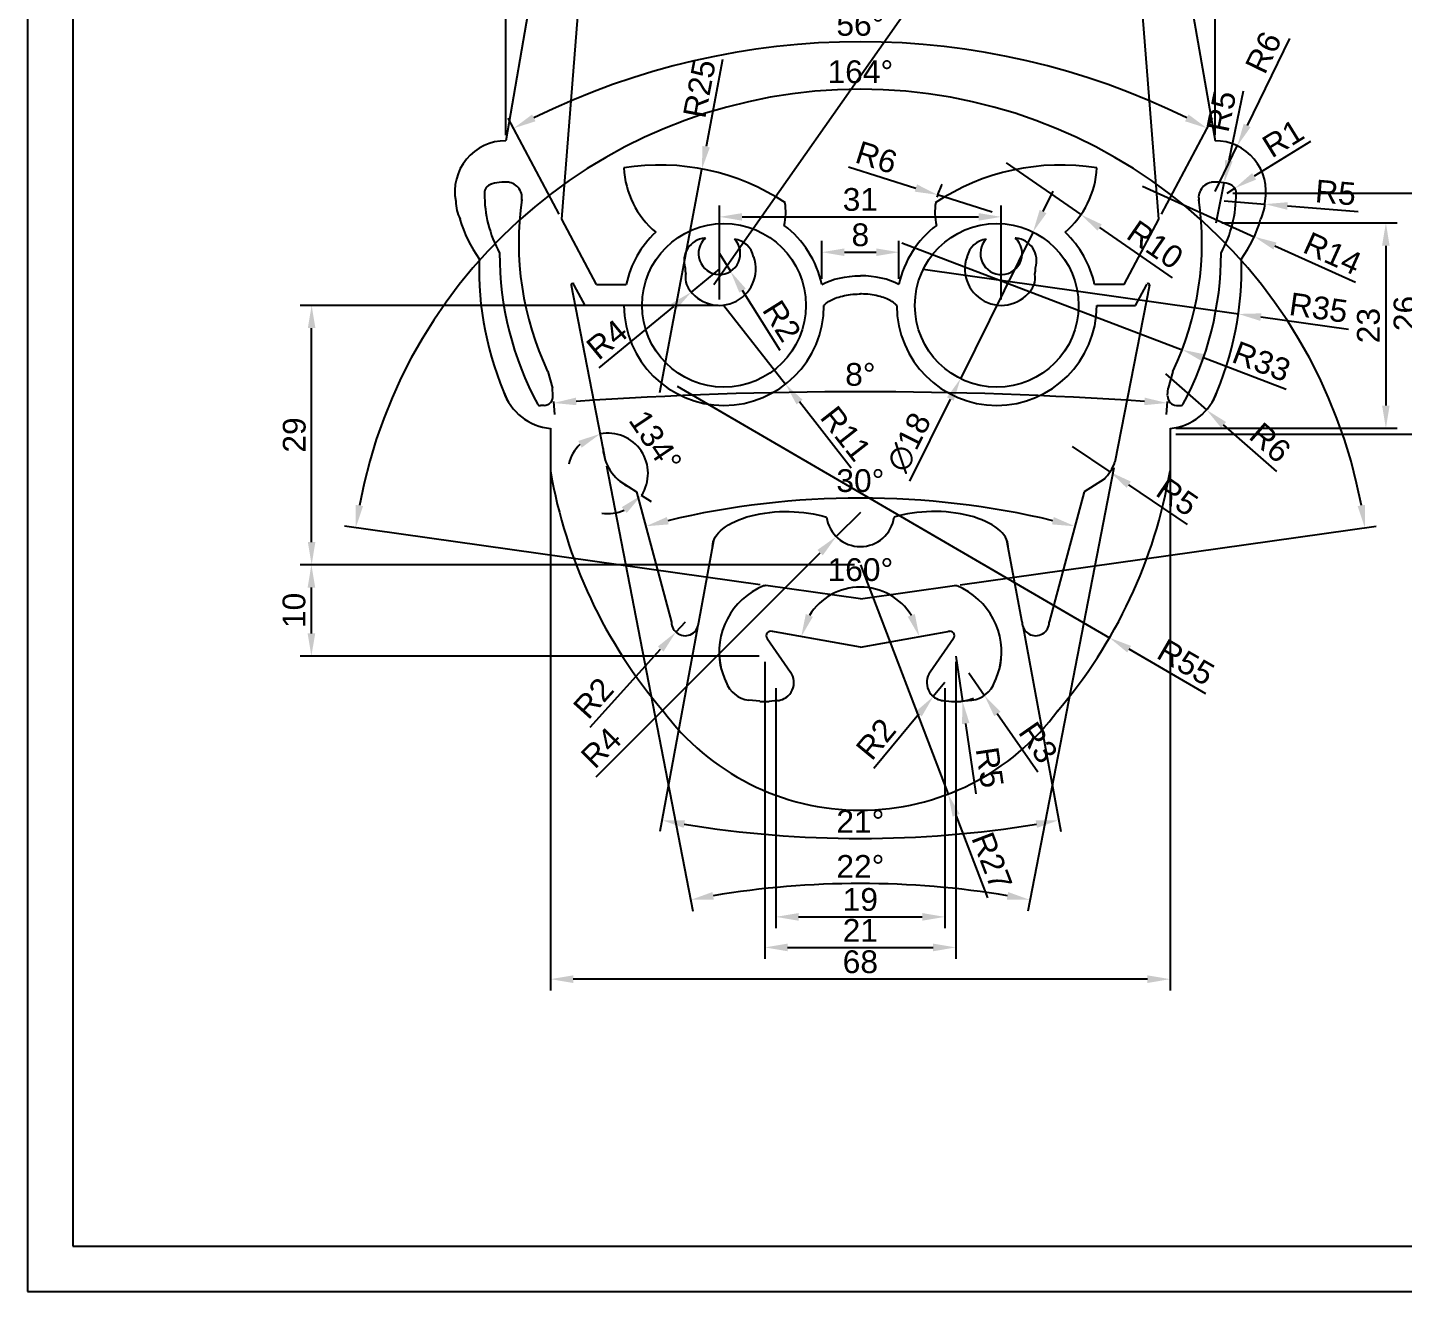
# Model space of a CAD drawing. Header units: millimetres. Extents: x 456 to 753, y 134 to 344.
# Drawn here: x 456 to 607.3, y 133.6 to 272.6 of the extents above; entities that cross this region are included whole.
import ezdxf

# ---------------------------------------------------------------- set-up
doc = ezdxf.new("R2010")
doc.units = ezdxf.units.MM
doc.styles.get("Standard").update_dxf_attribs({"font": 'arial.ttf'})
doc.dimstyles.new('ISO-25', dxfattribs={"dimtxt": 2.5, "dimasz": 2.5, "dimexe": 1.25, "dimexo": 0.625, "dimtad": 1, "dimdec": 0, "dimtxsty": 'Standard', "dimcen": 2.5, "dimclrd": 3, "dimclrt": 2, "dimadec": 0, "dimazin": 0, "dimtfac": 1, "dimtdec": 0, "dimtmove": 0, "dimatfit": 3, "dimfxl": 1, "dimarcsym": 0})

# ---------------------------------------------------------------- blocks, each defined once
blk = doc.blocks.new('*D63')
at = {"color": 3, "lineweight": -2, "transparency": 16777216}
for p, q in [((575.77, 307.62), (570.18, 299.64)), ((531.44, 244.37), (568.75, 297.59))]:
    blk.add_line(p, q, dxfattribs=at)
at = {"color": 3, "transparency": 16777216}
blk.add_solid([(569.84, 299.88), (570.52, 299.4), (568.75, 297.59)], dxfattribs=at)
at = {"layer": 'Defpoints', "color": 0, "transparency": 16777216}
for p in [(568.75, 297.59), (531.44, 244.37)]:
    blk.add_point(p, dxfattribs=at)
at = {"color": 2, "transparency": 16777216, "insert": (572.14, 305.75), "char_height": 2.5, "attachment_point": 5, "rotation": 54.9714}
blk.add_mtext('R65', dxfattribs=at)
blk = doc.blocks.new('*D66')
at = {"color": 3, "lineweight": -2, "transparency": 16777216}
for p, q in [((594.73, 271.44), (590.08, 261.88)), ((586.54, 254.59), (588.99, 259.63))]:
    blk.add_line(p, q, dxfattribs=at)
at = {"color": 3, "transparency": 16777216}
blk.add_solid([(589.7, 262.06), (590.45, 261.69), (588.99, 259.63)], dxfattribs=at)
at = {"layer": 'Defpoints', "color": 0, "transparency": 16777216}
for p in [(588.99, 259.63), (586.54, 254.59)]:
    blk.add_point(p, dxfattribs=at)
at = {"color": 2, "transparency": 16777216, "insert": (591.87, 269.9), "char_height": 2.5, "attachment_point": 5, "rotation": 64.0624}
blk.add_mtext('R6', dxfattribs=at)
blk = doc.blocks.new('*D81')
at = {"color": 3, "lineweight": -2, "transparency": 16777216}
for p, q in [((587.54, 253.59), (592.02, 253.22)), ((602.29, 252.37), (594.51, 253.01))]:
    blk.add_line(p, q, dxfattribs=at)
at = {"color": 3, "transparency": 16777216}
blk.add_solid([(594.55, 253.43), (594.48, 252.6), (592.02, 253.22)], dxfattribs=at)
at = {"layer": 'Defpoints', "color": 0, "transparency": 16777216}
for p in [(587.54, 253.59), (592.02, 253.22)]:
    blk.add_point(p, dxfattribs=at)
at = {"color": 2, "transparency": 16777216, "insert": (599.8, 254.48), "char_height": 2.5, "attachment_point": 5, "rotation": 355.2576}
blk.add_mtext('R5', dxfattribs=at)
blk = doc.blocks.new('*D82')
at = {"color": 3, "lineweight": -2, "transparency": 16777216}
for p, q in [((578.55, 255.19), (590.86, 249.64)), ((601.99, 244.61), (593.13, 248.61))]:
    blk.add_line(p, q, dxfattribs=at)
at = {"color": 3, "transparency": 16777216}
blk.add_solid([(593.31, 248.99), (592.96, 248.23), (590.86, 249.64)], dxfattribs=at)
at = {"layer": 'Defpoints', "color": 0, "transparency": 16777216}
for p in [(578.55, 255.19), (590.86, 249.64)]:
    blk.add_point(p, dxfattribs=at)
at = {"color": 2, "transparency": 16777216, "insert": (599.47, 247.8), "char_height": 2.5, "attachment_point": 5, "rotation": 335.6797}
blk.add_mtext('R14', dxfattribs=at)
blk = doc.blocks.new('*D67')
at = {"color": 3, "lineweight": -2, "transparency": 16777216}
for p, q in [((554.46, 246.07), (589.11, 241.14)), ((601.23, 239.42), (591.59, 240.79))]:
    blk.add_line(p, q, dxfattribs=at)
at = {"color": 3, "transparency": 16777216}
blk.add_solid([(591.65, 241.21), (591.53, 240.38), (589.11, 241.14)], dxfattribs=at)
at = {"layer": 'Defpoints', "color": 0, "transparency": 16777216}
for p in [(554.46, 246.07), (589.11, 241.14)]:
    blk.add_point(p, dxfattribs=at)
at = {"color": 2, "transparency": 16777216, "insert": (597.92, 241.82), "char_height": 2.5, "attachment_point": 5, "rotation": 351.9118}
blk.add_mtext('R35', dxfattribs=at)
blk = doc.blocks.new('*D83')
at = {"color": 3, "lineweight": -2, "transparency": 16777216}
for p, q in [((552.1, 248.97), (582.93, 237.21)), ((594.35, 232.85), (585.27, 236.32))]:
    blk.add_line(p, q, dxfattribs=at)
at = {"color": 3, "transparency": 16777216}
blk.add_solid([(585.42, 236.7), (585.12, 235.93), (582.93, 237.21)], dxfattribs=at)
at = {"layer": 'Defpoints', "color": 0, "transparency": 16777216}
for p in [(552.1, 248.97), (582.93, 237.21)]:
    blk.add_point(p, dxfattribs=at)
at = {"color": 2, "transparency": 16777216, "insert": (591.66, 235.91), "char_height": 2.5, "attachment_point": 5, "rotation": 339.125}
blk.add_mtext('R33', dxfattribs=at)
blk = doc.blocks.new('*D68')
at = {"color": 3, "lineweight": -2, "transparency": 16777216}
for p, q in [((597.05, 260.11), (590.84, 256.28)), ((587.86, 254.44), (588.71, 254.96))]:
    blk.add_line(p, q, dxfattribs=at)
at = {"color": 3, "transparency": 16777216}
blk.add_solid([(590.62, 256.63), (591.06, 255.92), (588.71, 254.96)], dxfattribs=at)
at = {"layer": 'Defpoints', "color": 0, "transparency": 16777216}
for p in [(587.86, 254.44), (588.71, 254.96)]:
    blk.add_point(p, dxfattribs=at)
at = {"color": 2, "transparency": 16777216, "insert": (594.02, 260.45), "char_height": 2.5, "attachment_point": 5, "rotation": 31.7029}
blk.add_mtext('R1', dxfattribs=at)
blk = doc.blocks.new('*D84')
at = {"color": 3, "lineweight": -2, "transparency": 16777216}
for p, q in [((589.63, 265.65), (588.06, 258)), ((586.66, 251.15), (587.56, 255.56))]:
    blk.add_line(p, q, dxfattribs=at)
at = {"color": 3, "transparency": 16777216}
blk.add_solid([(587.66, 258.09), (588.47, 257.92), (587.56, 255.56)], dxfattribs=at)
at = {"layer": 'Defpoints', "color": 0, "transparency": 16777216}
for p in [(587.56, 255.56), (586.66, 251.15)]:
    blk.add_point(p, dxfattribs=at)
at = {"color": 2, "transparency": 16777216, "insert": (587.24, 263.43), "char_height": 2.5, "attachment_point": 5, "rotation": 78.4411}
blk.add_mtext('R5', dxfattribs=at)
blk = doc.blocks.new('*D69')
at = {"color": 3, "lineweight": -2, "transparency": 16777216}
for p, q in [((581.09, 234.54), (585.61, 230.59)), ((593.34, 223.82), (587.49, 228.95))]:
    blk.add_line(p, q, dxfattribs=at)
at = {"color": 3, "transparency": 16777216}
blk.add_solid([(587.76, 229.26), (587.21, 228.63), (585.61, 230.59)], dxfattribs=at)
at = {"layer": 'Defpoints', "color": 0, "transparency": 16777216}
for p in [(581.09, 234.54), (585.61, 230.59)]:
    blk.add_point(p, dxfattribs=at)
at = {"color": 2, "transparency": 16777216, "insert": (592.61, 226.99), "char_height": 2.5, "attachment_point": 5, "rotation": 318.8039}
blk.add_mtext('R6', dxfattribs=at)
blk = doc.blocks.new('*D70')
at = {"color": 3, "lineweight": -2, "transparency": 16777216}
for p, q in [((532.54, 242.09), (539.31, 233.43)), ((546.54, 224.17), (540.85, 231.46))]:
    blk.add_line(p, q, dxfattribs=at)
at = {"color": 3, "transparency": 16777216}
blk.add_solid([(541.18, 231.71), (540.52, 231.2), (539.31, 233.43)], dxfattribs=at)
at = {"layer": 'Defpoints', "color": 0, "transparency": 16777216}
for p in [(532.54, 242.09), (539.31, 233.43)]:
    blk.add_point(p, dxfattribs=at)
at = {"color": 2, "transparency": 16777216, "insert": (545.95, 227.99), "char_height": 2.5, "attachment_point": 5, "rotation": 308.012}
blk.add_mtext('R11', dxfattribs=at)
blk = doc.blocks.new('*D85')
at = {"color": 3, "lineweight": -2, "transparency": 16777216}
for p, q in [((567.63, 252.4), (568.74, 254.64)), ((566.53, 250.16), (558.55, 234.02)), ((552.98, 222.77), (557.44, 231.78))]:
    blk.add_line(p, q, dxfattribs=at)
at = {"color": 3, "transparency": 16777216}
for points in [[(567.26, 252.59), (568.01, 252.22), (566.53, 250.16)], [(557.06, 231.97), (557.81, 231.6), (558.55, 234.02)]]:
    blk.add_solid(points, dxfattribs=at)
at = {"layer": 'Defpoints', "color": 0, "transparency": 16777216}
for p in [(566.53, 250.16), (558.55, 234.02)]:
    blk.add_point(p, dxfattribs=at)
at = {"color": 2, "transparency": 16777216, "insert": (552.89, 227.03), "char_height": 2.5, "attachment_point": 5, "rotation": 63.685}
blk.add_mtext('∅18', dxfattribs=at)
blk = doc.blocks.new('*D86')
at = {"color": 0, "lineweight": -2, "transparency": 16777216}
for p, q in [((513.79, 231.53), (513.89, 230.1)), ((581.29, 231.53), (581.18, 230.1))]:
    blk.add_line(p, q, dxfattribs=at)
at = {"color": 3, "lineweight": -2, "transparency": 16777216}
blk.add_arc((547.54, -228.06), 460.64, 86.111, 93.889, dxfattribs=at)
at = {"color": 3, "transparency": 16777216}
for points in [[(516.32, 231.11), (516.26, 231.94), (513.8, 231.35)], [(578.81, 231.94), (578.75, 231.11), (581.27, 231.35)]]:
    blk.add_solid(points, dxfattribs=at)
at = {"layer": 'Defpoints', "color": 0, "transparency": 16777216}
for p in [(513.68, 232.97), (513.74, 232.16), (558.79, 232.45), (581.33, 232.16), (581.39, 232.97)]:
    blk.add_point(p, dxfattribs=at)
at = {"color": 2, "transparency": 16777216, "insert": (547.54, 234.48), "char_height": 2.5, "attachment_point": 5}
blk.add_mtext('8°', dxfattribs=at)
blk = doc.blocks.new('*D87')
at = {"color": 3, "lineweight": -2, "transparency": 16777216}
blk.add_arc((547.54, 129.72), 91.18, 76.571, 103.429, dxfattribs=at)
at = {"color": 3, "transparency": 16777216}
for points in [[(526.46, 218), (526.26, 218.81), (523.94, 217.79)], [(568.81, 218.81), (568.61, 218), (571.14, 217.79)]]:
    blk.add_solid(points, dxfattribs=at)
at = {"layer": 'Defpoints', "color": 0, "transparency": 16777216}
for p in [(522.93, 221.57), (572.15, 221.57), (555.48, 220.55), (526.76, 207.26), (568.31, 207.26)]:
    blk.add_point(p, dxfattribs=at)
at = {"color": 2, "transparency": 16777216, "insert": (547.54, 222.8), "char_height": 2.5, "attachment_point": 5}
blk.add_mtext('30°', dxfattribs=at)
blk = doc.blocks.new('*D88')
at = {"color": 0, "lineweight": -2, "transparency": 16777216}
for p, q in [((514.43, 252.12), (508.82, 262.67)), ((580.64, 252.12), (586.25, 262.67))]:
    blk.add_line(p, q, dxfattribs=at)
at = {"color": 3, "lineweight": -2, "transparency": 16777216}
blk.add_arc((547.54, 189.85), 81.22, 63.7637, 116.2363, dxfattribs=at)
at = {"color": 3, "transparency": 16777216}
for points in [[(511.82, 262.33), (511.44, 263.07), (509.41, 261.56)], [(583.63, 263.07), (583.25, 262.33), (585.67, 261.56)]]:
    blk.add_solid(points, dxfattribs=at)
at = {"layer": 'Defpoints', "color": 0, "transparency": 16777216}
for p in [(560.71, 269.99), (514.72, 251.57), (580.35, 251.57), (518.54, 244.39), (576.54, 244.39)]:
    blk.add_point(p, dxfattribs=at)
at = {"color": 2, "transparency": 16777216, "insert": (547.54, 272.97), "char_height": 2.5, "attachment_point": 5}
blk.add_mtext('56°', dxfattribs=at)
blk = doc.blocks.new('*D89')
at = {"color": 0, "lineweight": -2, "transparency": 16777216}
for p, q in [((536.54, 211.36), (490.8, 217.79)), ((558.53, 211.36), (604.27, 217.79))]:
    blk.add_line(p, q, dxfattribs=at)
at = {"color": 3, "lineweight": -2, "transparency": 16777216}
blk.add_arc((547.54, 209.81), 56.04, 10.5561, 169.4439, dxfattribs=at)
at = {"color": 3, "transparency": 16777216}
for points in [[(492.85, 220.01), (492.03, 220.15), (492.04, 217.61)], [(603.04, 220.15), (602.22, 220.01), (603.03, 217.61)]]:
    blk.add_solid(points, dxfattribs=at)
at = {"layer": 'Defpoints', "color": 0, "transparency": 16777216}
for p in [(573.27, 259.6), (537.16, 211.27), (557.91, 211.27), (547.54, 209.81), (547.54, 209.81)]:
    blk.add_point(p, dxfattribs=at)
at = {"color": 2, "transparency": 16777216, "insert": (547.54, 267.76), "char_height": 2.5, "attachment_point": 5}
blk.add_mtext('164°', dxfattribs=at)
blk = doc.blocks.new('*D90')
at = {"color": 0, "lineweight": -2, "transparency": 16777216}
blk.add_line((523.45, 221.23), (524.53, 220.52), dxfattribs=at)
at = {"color": 3, "lineweight": -2, "transparency": 16777216}
for start, end in [(327, 101), (133.8286, 166.6571), (261.3429, 294.1714)]:
    blk.add_arc((519.77, 223.61), 4.42, start, end, dxfattribs=at)
at = {"color": 3, "transparency": 16777216}
for points in [[(516.52, 227.18), (516.9, 226.44), (518.93, 227.96)], [(521.31, 219.9), (521.85, 219.26), (523.48, 221.21)]]:
    blk.add_solid(points, dxfattribs=at)
at = {"layer": 'Defpoints', "color": 0, "transparency": 16777216}
for p in [(515.75, 244.31), (519.49, 225.06), (524.1, 224.51), (521.1, 222.75), (522.93, 221.57)]:
    blk.add_point(p, dxfattribs=at)
at = {"color": 2, "transparency": 16777216, "insert": (525.01, 227.15), "char_height": 2.5, "attachment_point": 5, "rotation": 304}
blk.add_mtext('134°', dxfattribs=at)
blk = doc.blocks.new('*D91')
at = {"color": 3, "lineweight": -2, "transparency": 16777216}
for p, q in [((547.54, 213.56), (557.18, 188.35)), ((561.55, 176.93), (558.08, 186.01))]:
    blk.add_line(p, q, dxfattribs=at)
at = {"color": 3, "transparency": 16777216}
blk.add_solid([(558.47, 186.16), (557.69, 185.86), (557.18, 188.35)], dxfattribs=at)
at = {"layer": 'Defpoints', "color": 0, "transparency": 16777216}
for p in [(547.54, 213.56), (557.18, 188.35)]:
    blk.add_point(p, dxfattribs=at)
at = {"color": 2, "transparency": 16777216, "insert": (562.02, 180.98), "char_height": 2.5, "attachment_point": 5, "rotation": 290.9389}
blk.add_mtext('R27', dxfattribs=at)
blk = doc.blocks.new('*D71')
at = {"color": 3, "lineweight": -2, "transparency": 16777216}
for p, q in [((527.4, 233.19), (574.94, 205.53)), ((585.52, 199.38), (577.1, 204.28))]:
    blk.add_line(p, q, dxfattribs=at)
at = {"color": 3, "transparency": 16777216}
blk.add_solid([(577.31, 204.64), (576.89, 203.92), (574.94, 205.53)], dxfattribs=at)
at = {"layer": 'Defpoints', "color": 0, "transparency": 16777216}
for p in [(527.4, 233.19), (574.94, 205.53)]:
    blk.add_point(p, dxfattribs=at)
at = {"color": 2, "transparency": 16777216, "insert": (583.34, 202.84), "char_height": 2.5, "attachment_point": 5, "rotation": 329.8114}
blk.add_mtext('R55', dxfattribs=at)
blk = doc.blocks.new('*D92')
at = {"color": 3, "lineweight": -2, "transparency": 16777216}
for p, q in [((559.47, 201.66), (561.18, 199.2)), ((567.04, 190.76), (562.6, 197.15))]:
    blk.add_line(p, q, dxfattribs=at)
at = {"color": 3, "transparency": 16777216}
blk.add_solid([(562.95, 197.39), (562.26, 196.91), (561.18, 199.2)], dxfattribs=at)
at = {"layer": 'Defpoints', "color": 0, "transparency": 16777216}
for p in [(559.47, 201.66), (561.18, 199.2)]:
    blk.add_point(p, dxfattribs=at)
at = {"color": 2, "transparency": 16777216, "insert": (567.1, 194.01), "char_height": 2.5, "attachment_point": 5, "rotation": 304.7842}
blk.add_mtext('R3', dxfattribs=at)
blk = doc.blocks.new('*D72')
at = {"color": 3, "lineweight": -2, "transparency": 16777216}
for p, q in [((558.04, 203.51), (558.77, 198.57)), ((560.27, 188.38), (559.13, 196.1))]:
    blk.add_line(p, q, dxfattribs=at)
at = {"color": 0, "lineweight": -2, "transparency": 16777216}
blk.add_arc((558.04, 203.51), 5, 276.5108, 292.7255, dxfattribs=at)
at = {"color": 3, "transparency": 16777216}
blk.add_solid([(559.54, 196.16), (558.72, 196.03), (558.77, 198.57)], dxfattribs=at)
at = {"layer": 'Defpoints', "color": 0, "transparency": 16777216}
for p in [(558.04, 203.51), (558.77, 198.57)]:
    blk.add_point(p, dxfattribs=at)
at = {"color": 2, "transparency": 16777216, "insert": (561.76, 191.28), "char_height": 2.5, "attachment_point": 5, "rotation": 278.4015}
blk.add_mtext('R5', dxfattribs=at)
blk = doc.blocks.new('*D73')
at = {"color": 3, "lineweight": -2, "transparency": 16777216}
for p, q in [((556.84, 200.61), (555.56, 199.07)), ((549.02, 191.18), (553.96, 197.15))]:
    blk.add_line(p, q, dxfattribs=at)
at = {"color": 3, "transparency": 16777216}
blk.add_solid([(553.64, 197.42), (554.29, 196.88), (555.56, 199.07)], dxfattribs=at)
at = {"layer": 'Defpoints', "color": 0, "transparency": 16777216}
for p in [(556.84, 200.61), (555.56, 199.07)]:
    blk.add_point(p, dxfattribs=at)
at = {"color": 2, "transparency": 16777216, "insert": (549.25, 194.4), "char_height": 2.5, "attachment_point": 5, "rotation": 50.3584}
blk.add_mtext('R2', dxfattribs=at)
blk = doc.blocks.new('*D93')
at = {"color": 3, "lineweight": -2, "transparency": 16777216}
blk.add_arc((547.54, 204.51), 6.6, 31.844, 148.156, dxfattribs=at)
at = {"color": 3, "transparency": 16777216}
for points in [[(542.32, 207.85), (541.54, 208.14), (541.04, 205.66)], [(553.53, 208.14), (552.75, 207.85), (554.03, 205.66)]]:
    blk.add_solid(points, dxfattribs=at)
at = {"layer": 'Defpoints', "color": 0, "transparency": 16777216}
for p in [(550.5, 210.41), (537.69, 206.25), (557.38, 206.25), (547.54, 204.51), (547.54, 204.51)]:
    blk.add_point(p, dxfattribs=at)
at = {"color": 2, "transparency": 16777216, "insert": (547.54, 213.01), "char_height": 2.5, "attachment_point": 5}
blk.add_mtext('160°', dxfattribs=at)
blk = doc.blocks.new('*D74')
at = {"color": 3, "lineweight": -2, "transparency": 16777216}
for p, q in [((528.26, 207.26), (527.25, 206.15)), ((517.82, 195.69), (525.58, 204.29))]:
    blk.add_line(p, q, dxfattribs=at)
at = {"color": 3, "transparency": 16777216}
blk.add_solid([(525.27, 204.57), (525.89, 204.01), (527.25, 206.15)], dxfattribs=at)
at = {"layer": 'Defpoints', "color": 0, "transparency": 16777216}
for p in [(527.25, 206.15), (528.26, 207.26)]:
    blk.add_point(p, dxfattribs=at)
at = {"color": 2, "transparency": 16777216, "insert": (518.18, 198.9), "char_height": 2.5, "attachment_point": 5, "rotation": 47.962}
blk.add_mtext('R2', dxfattribs=at)
blk = doc.blocks.new('*D94')
at = {"color": 3, "lineweight": -2, "transparency": 16777216}
for p, q in [((547.54, 219.31), (544.89, 216.66)), ((518.49, 190.25), (543.12, 214.89))]:
    blk.add_line(p, q, dxfattribs=at)
at = {"color": 3, "transparency": 16777216}
blk.add_solid([(542.82, 215.19), (543.41, 214.6), (544.89, 216.66)], dxfattribs=at)
at = {"layer": 'Defpoints', "color": 0, "transparency": 16777216}
for p in [(547.54, 219.31), (544.89, 216.66)]:
    blk.add_point(p, dxfattribs=at)
at = {"color": 2, "transparency": 16777216, "insert": (519.03, 193.44), "char_height": 2.5, "attachment_point": 5, "rotation": 45.0216}
blk.add_mtext('R4', dxfattribs=at)
blk = doc.blocks.new('*D95')
at = {"color": 3, "lineweight": -2, "transparency": 16777216}
for p, q in [((570.85, 226.57), (574.99, 223.77)), ((583.52, 217.99), (577.06, 222.36))]:
    blk.add_line(p, q, dxfattribs=at)
at = {"color": 3, "transparency": 16777216}
blk.add_solid([(577.29, 222.71), (576.82, 222.02), (574.99, 223.77)], dxfattribs=at)
at = {"layer": 'Defpoints', "color": 0, "transparency": 16777216}
for p in [(570.85, 226.57), (574.99, 223.77)]:
    blk.add_point(p, dxfattribs=at)
at = {"color": 2, "transparency": 16777216, "insert": (582.39, 221.04), "char_height": 2.5, "attachment_point": 5, "rotation": 325.8689}
blk.add_mtext('R5', dxfattribs=at)
blk = doc.blocks.new('*D96')
at = {"color": 0, "lineweight": -2, "transparency": 16777216}
for p, q in [((529.64, 206.65), (525.49, 184.24)), ((565.43, 206.65), (569.58, 184.24))]:
    blk.add_line(p, q, dxfattribs=at)
at = {"color": 3, "lineweight": -2, "transparency": 16777216}
blk.add_arc((547.54, 303.2), 119.74, 260.6963, 279.3037, dxfattribs=at)
at = {"color": 3, "transparency": 16777216}
for points in [[(528.11, 184.63), (528.25, 185.45), (525.72, 185.47)], [(566.82, 185.45), (566.97, 184.63), (569.36, 185.47)]]:
    blk.add_solid(points, dxfattribs=at)
at = {"layer": 'Defpoints', "color": 0, "transparency": 16777216}
for p in [(531.42, 216.24), (563.65, 216.24), (529.76, 207.26), (565.32, 207.26), (540.23, 183.68)]:
    blk.add_point(p, dxfattribs=at)
at = {"color": 2, "transparency": 16777216, "insert": (547.54, 185.34), "char_height": 2.5, "attachment_point": 5}
blk.add_mtext('21°', dxfattribs=at)
blk = doc.blocks.new('*D97')
at = {"color": 0, "lineweight": -2, "transparency": 16777216}
for p, q in [((519.61, 224.44), (529.13, 175.48)), ((575.42, 224.22), (565.94, 175.48))]:
    blk.add_line(p, q, dxfattribs=at)
at = {"color": 3, "lineweight": -2, "transparency": 16777216}
blk.add_arc((547.54, 80.78), 97.73, 80.4657, 99.5343, dxfattribs=at)
at = {"color": 3, "transparency": 16777216}
for points in [[(531.42, 176.75), (531.27, 177.57), (528.89, 176.71)], [(563.8, 177.57), (563.65, 176.75), (566.18, 176.71)]]:
    blk.add_solid(points, dxfattribs=at)
at = {"layer": 'Defpoints', "color": 0, "transparency": 16777216}
for p in [(515.75, 244.31), (579.32, 244.31), (519.49, 225.06), (575.54, 224.83), (553.79, 178.31)]:
    blk.add_point(p, dxfattribs=at)
at = {"color": 2, "transparency": 16777216, "insert": (547.54, 180.39), "char_height": 2.5, "attachment_point": 5}
blk.add_mtext('22°', dxfattribs=at)
blk = doc.blocks.new('*D75')
at = {"color": 3, "lineweight": -2, "transparency": 16777216}
for p, q in [((532.04, 246.09), (528.95, 243.55)), ((518.83, 235.21), (527.02, 241.96))]:
    blk.add_line(p, q, dxfattribs=at)
at = {"color": 3, "transparency": 16777216}
blk.add_solid([(526.75, 242.28), (527.28, 241.64), (528.95, 243.55)], dxfattribs=at)
at = {"layer": 'Defpoints', "color": 0, "transparency": 16777216}
for p in [(532.04, 246.09), (528.95, 243.55)]:
    blk.add_point(p, dxfattribs=at)
at = {"color": 2, "transparency": 16777216, "insert": (519.67, 238.34), "char_height": 2.5, "attachment_point": 5, "rotation": 39.48}
blk.add_mtext('R4', dxfattribs=at)
blk = doc.blocks.new('*D98')
at = {"color": 3, "lineweight": -2, "transparency": 16777216}
for p, q in [((532.04, 247.78), (533.26, 245.83)), ((538.71, 237.14), (534.59, 243.71))]:
    blk.add_line(p, q, dxfattribs=at)
at = {"color": 3, "transparency": 16777216}
blk.add_solid([(534.94, 243.93), (534.23, 243.49), (533.26, 245.83)], dxfattribs=at)
at = {"layer": 'Defpoints', "color": 0, "transparency": 16777216}
for p in [(532.04, 247.78), (533.26, 245.83)]:
    blk.add_point(p, dxfattribs=at)
at = {"color": 2, "transparency": 16777216, "insert": (538.91, 240.37), "char_height": 2.5, "attachment_point": 5, "rotation": 302.1172}
blk.add_mtext('R2', dxfattribs=at)
blk = doc.blocks.new('*D76')
at = {"color": 3, "lineweight": -2, "transparency": 16777216}
for p, q in [((532.39, 269.11), (530.58, 259.54)), ((525.49, 232.52), (530.12, 257.08))]:
    blk.add_line(p, q, dxfattribs=at)
at = {"color": 3, "transparency": 16777216}
blk.add_solid([(530.17, 259.62), (530.99, 259.46), (530.12, 257.08)], dxfattribs=at)
at = {"layer": 'Defpoints', "color": 0, "transparency": 16777216}
for p in [(530.12, 257.08), (525.49, 232.52)]:
    blk.add_point(p, dxfattribs=at)
at = {"color": 2, "transparency": 16777216, "insert": (529.85, 265.91), "char_height": 2.5, "attachment_point": 5, "rotation": 79.3369}
blk.add_mtext('R25', dxfattribs=at)
blk = doc.blocks.new('*D77')
at = {"color": 3, "lineweight": -2, "transparency": 16777216}
for p, q in [((563.57, 257.75), (571.8, 252.07)), ((581.85, 245.13), (573.86, 250.65))]:
    blk.add_line(p, q, dxfattribs=at)
at = {"color": 3, "transparency": 16777216}
blk.add_solid([(574.09, 250.99), (573.62, 250.31), (571.8, 252.07)], dxfattribs=at)
at = {"layer": 'Defpoints', "color": 0, "transparency": 16777216}
for p in [(563.57, 257.75), (571.8, 252.07)]:
    blk.add_point(p, dxfattribs=at)
at = {"color": 2, "transparency": 16777216, "insert": (579.96, 248.75), "char_height": 2.5, "attachment_point": 5, "rotation": 325.398}
blk.add_mtext('R10', dxfattribs=at)
blk = doc.blocks.new('*D99')
at = {"color": 3, "lineweight": -2, "transparency": 16777216}
for p, q in [((546.22, 257.33), (553.64, 254.99)), ((562.04, 252.34), (556.03, 254.24))]:
    blk.add_line(p, q, dxfattribs=at)
at = {"color": 0, "lineweight": -2, "transparency": 16777216}
blk.add_arc((562.04, 252.34), 6.3, 151.1256, 164.7256, dxfattribs=at)
at = {"color": 3, "transparency": 16777216}
blk.add_solid([(553.77, 255.39), (553.52, 254.59), (556.03, 254.24)], dxfattribs=at)
at = {"layer": 'Defpoints', "color": 0, "transparency": 16777216}
for p in [(556.03, 254.24), (562.04, 252.34)]:
    blk.add_point(p, dxfattribs=at)
at = {"color": 2, "transparency": 16777216, "insert": (549.31, 258.35), "char_height": 2.5, "attachment_point": 5, "rotation": 342.4938}
blk.add_mtext('R6', dxfattribs=at)
blk = doc.blocks.new('*D100')
at = {"color": 0, "lineweight": -2, "transparency": 16777216}
for p, q in [((543.29, 245.02), (543.29, 249.18)), ((551.78, 245.02), (551.78, 249.18))]:
    blk.add_line(p, q, dxfattribs=at)
at = {"color": 3, "lineweight": -2, "transparency": 16777216}
blk.add_line((545.79, 247.93), (549.28, 247.93), dxfattribs=at)
at = {"color": 3, "transparency": 16777216}
for points in [[(545.79, 248.35), (545.79, 247.51), (543.29, 247.93)], [(549.28, 248.35), (549.28, 247.51), (551.78, 247.93)]]:
    blk.add_solid(points, dxfattribs=at)
at = {"layer": 'Defpoints', "color": 0, "transparency": 16777216}
for p in [(551.78, 247.93), (543.29, 244.39), (551.78, 244.39)]:
    blk.add_point(p, dxfattribs=at)
at = {"color": 2, "transparency": 16777216, "insert": (547.54, 249.83), "char_height": 2.5, "attachment_point": 5}
blk.add_mtext('8', dxfattribs=at)
blk = doc.blocks.new('*D78')
at = {"color": 0, "lineweight": -2, "transparency": 16777216}
for p, q in [((532.04, 242.72), (532.04, 253.07)), ((563.04, 242.72), (563.04, 253.07))]:
    blk.add_line(p, q, dxfattribs=at)
at = {"color": 3, "lineweight": -2, "transparency": 16777216}
blk.add_line((534.54, 251.82), (560.54, 251.82), dxfattribs=at)
at = {"color": 3, "transparency": 16777216}
for points in [[(534.54, 252.23), (534.54, 251.4), (532.04, 251.82)], [(560.54, 252.23), (560.54, 251.4), (563.04, 251.82)]]:
    blk.add_solid(points, dxfattribs=at)
at = {"layer": 'Defpoints', "color": 0, "transparency": 16777216}
for p in [(563.04, 251.82), (532.04, 242.09), (563.04, 242.09)]:
    blk.add_point(p, dxfattribs=at)
at = {"color": 2, "transparency": 16777216, "insert": (547.54, 253.72), "char_height": 2.5, "attachment_point": 5}
blk.add_mtext('31', dxfattribs=at)
blk = doc.blocks.new('*D101')
at = {"color": 0, "lineweight": -2, "transparency": 16777216}
for p, q in [((516.53, 274.51), (517.89, 291.8)), ((578.55, 274.51), (577.18, 291.8))]:
    blk.add_line(p, q, dxfattribs=at)
at = {"color": 3, "lineweight": -2, "transparency": 16777216}
blk.add_arc((547.54, 668.53), 379.14, 265.8778, 274.1222, dxfattribs=at)
at = {"color": 3, "transparency": 16777216}
for points in [[(520.25, 289.95), (520.31, 290.78), (517.79, 290.55)], [(574.76, 290.78), (574.82, 289.95), (577.28, 290.55)]]:
    blk.add_solid(points, dxfattribs=at)
at = {"layer": 'Defpoints', "color": 0, "transparency": 16777216}
for p in [(537.61, 289.51), (516.48, 273.89), (578.59, 273.89), (514.72, 251.57), (580.35, 251.57)]:
    blk.add_point(p, dxfattribs=at)
at = {"color": 2, "transparency": 16777216, "insert": (547.54, 291.29), "char_height": 2.5, "attachment_point": 5}
blk.add_mtext('9°', dxfattribs=at)
blk = doc.blocks.new('*D102')
at = {"color": 0, "lineweight": -2, "transparency": 16777216}
for p, q in [((538.24, 199.99), (538.24, 173.59)), ((556.84, 199.99), (556.84, 173.59))]:
    blk.add_line(p, q, dxfattribs=at)
at = {"color": 3, "lineweight": -2, "transparency": 16777216}
blk.add_line((540.74, 174.84), (554.34, 174.84), dxfattribs=at)
at = {"color": 3, "transparency": 16777216}
for points in [[(540.74, 175.26), (540.74, 174.42), (538.24, 174.84)], [(554.34, 175.26), (554.34, 174.42), (556.84, 174.84)]]:
    blk.add_solid(points, dxfattribs=at)
at = {"layer": 'Defpoints', "color": 0, "transparency": 16777216}
for p in [(538.24, 200.61), (556.84, 200.61), (556.84, 174.84)]:
    blk.add_point(p, dxfattribs=at)
at = {"color": 2, "transparency": 16777216, "insert": (547.54, 176.74), "char_height": 2.5, "attachment_point": 5}
blk.add_mtext('19', dxfattribs=at)
blk = doc.blocks.new('*D103')
at = {"color": 0, "lineweight": -2, "transparency": 16777216}
for p, q in [((537.04, 202.89), (537.04, 170.23)), ((558.04, 202.89), (558.04, 170.23))]:
    blk.add_line(p, q, dxfattribs=at)
at = {"color": 3, "lineweight": -2, "transparency": 16777216}
blk.add_line((539.54, 171.48), (555.54, 171.48), dxfattribs=at)
at = {"color": 3, "transparency": 16777216}
for points in [[(539.54, 171.9), (539.54, 171.06), (537.04, 171.48)], [(555.54, 171.9), (555.54, 171.06), (558.04, 171.48)]]:
    blk.add_solid(points, dxfattribs=at)
at = {"layer": 'Defpoints', "color": 0, "transparency": 16777216}
for p in [(537.04, 203.51), (558.04, 203.51), (558.04, 171.48)]:
    blk.add_point(p, dxfattribs=at)
at = {"color": 2, "transparency": 16777216, "insert": (547.54, 173.36), "char_height": 2.5, "attachment_point": 5}
blk.add_mtext('21', dxfattribs=at)
blk = doc.blocks.new('*D104')
at = {"color": 0, "lineweight": -2, "transparency": 16777216}
for p, q in [((513.47, 227.94), (513.47, 166.74)), ((581.6, 227.94), (581.6, 166.74))]:
    blk.add_line(p, q, dxfattribs=at)
at = {"color": 3, "lineweight": -2, "transparency": 16777216}
blk.add_line((579.1, 167.99), (515.97, 167.99), dxfattribs=at)
at = {"color": 3, "transparency": 16777216}
for points in [[(515.97, 168.41), (515.97, 167.57), (513.47, 167.99)], [(579.1, 168.41), (579.1, 167.57), (581.6, 167.99)]]:
    blk.add_solid(points, dxfattribs=at)
at = {"layer": 'Defpoints', "color": 0, "transparency": 16777216}
for p in [(513.47, 228.57), (581.6, 228.57), (513.47, 167.99)]:
    blk.add_point(p, dxfattribs=at)
at = {"color": 2, "transparency": 16777216, "insert": (547.54, 169.89), "char_height": 2.5, "attachment_point": 5}
blk.add_mtext('68', dxfattribs=at)
blk = doc.blocks.new('*D106')
at = {"color": 0, "lineweight": -2, "transparency": 16777216}
for p, q in [((508.54, 260.82), (508.54, 312.95)), ((586.54, 260.82), (586.54, 312.95))]:
    blk.add_line(p, q, dxfattribs=at)
at = {"color": 3, "lineweight": -2, "transparency": 16777216}
blk.add_line((584.04, 311.7), (511.04, 311.7), dxfattribs=at)
at = {"color": 3, "transparency": 16777216}
for points in [[(511.04, 312.12), (511.04, 311.28), (508.54, 311.7)], [(584.04, 312.12), (584.04, 311.28), (586.54, 311.7)]]:
    blk.add_solid(points, dxfattribs=at)
at = {"layer": 'Defpoints', "color": 0, "transparency": 16777216}
for p in [(508.54, 311.7), (508.54, 260.19), (586.54, 260.19)]:
    blk.add_point(p, dxfattribs=at)
at = {"color": 2, "transparency": 16777216, "insert": (547.54, 313.6), "char_height": 2.5, "attachment_point": 5}
blk.add_mtext('78', dxfattribs=at)
blk = doc.blocks.new('*D107')
at = {"color": 0, "lineweight": -2, "transparency": 16777216}
for p, q in [((546.91, 213.56), (485.92, 213.56)), ((536.41, 203.51), (485.92, 203.51))]:
    blk.add_line(p, q, dxfattribs=at)
at = {"color": 3, "lineweight": -2, "transparency": 16777216}
blk.add_line((487.17, 206.01), (487.17, 211.06), dxfattribs=at)
at = {"color": 3, "transparency": 16777216}
for points in [[(486.76, 211.06), (487.59, 211.06), (487.17, 213.56)], [(486.76, 206.01), (487.59, 206.01), (487.17, 203.51)]]:
    blk.add_solid(points, dxfattribs=at)
at = {"layer": 'Defpoints', "color": 0, "transparency": 16777216}
for p in [(487.17, 213.56), (547.54, 213.56), (537.04, 203.51)]:
    blk.add_point(p, dxfattribs=at)
at = {"color": 2, "transparency": 16777216, "insert": (485.27, 208.54), "char_height": 2.5, "attachment_point": 5, "rotation": 90}
blk.add_mtext('10', dxfattribs=at)
blk = doc.blocks.new('*D108')
at = {"color": 0, "lineweight": -2, "transparency": 16777216}
for p, q in [((531.91, 242.09), (485.95, 242.09)), ((546.91, 213.56), (485.95, 213.56))]:
    blk.add_line(p, q, dxfattribs=at)
at = {"color": 3, "lineweight": -2, "transparency": 16777216}
blk.add_line((487.2, 216.06), (487.2, 239.59), dxfattribs=at)
at = {"color": 3, "transparency": 16777216}
for points in [[(486.78, 239.59), (487.61, 239.59), (487.2, 242.09)], [(486.78, 216.06), (487.61, 216.06), (487.2, 213.56)]]:
    blk.add_solid(points, dxfattribs=at)
at = {"layer": 'Defpoints', "color": 0, "transparency": 16777216}
for p in [(487.2, 242.09), (532.54, 242.09), (547.54, 213.56)]:
    blk.add_point(p, dxfattribs=at)
at = {"color": 2, "transparency": 16777216, "insert": (485.3, 227.83), "char_height": 2.5, "attachment_point": 5, "rotation": 90}
blk.add_mtext('29', dxfattribs=at)
blk = doc.blocks.new('*D79')
at = {"color": 0, "lineweight": -2, "transparency": 16777216}
for p, q in [((588.49, 254.44), (610.6, 254.44)), ((582.23, 227.94), (610.6, 227.94))]:
    blk.add_line(p, q, dxfattribs=at)
at = {"color": 3, "lineweight": -2, "transparency": 16777216}
blk.add_line((609.35, 251.94), (609.35, 230.44), dxfattribs=at)
at = {"color": 3, "transparency": 16777216}
for points in [[(608.93, 251.94), (609.77, 251.94), (609.35, 254.44)], [(608.93, 230.44), (609.77, 230.44), (609.35, 227.94)]]:
    blk.add_solid(points, dxfattribs=at)
at = {"layer": 'Defpoints', "color": 0, "transparency": 16777216}
for p in [(587.86, 254.44), (581.6, 227.94), (609.35, 227.94)]:
    blk.add_point(p, dxfattribs=at)
at = {"color": 2, "transparency": 16777216, "insert": (607.45, 241.19), "char_height": 2.5, "attachment_point": 5, "rotation": 90}
blk.add_mtext('26', dxfattribs=at)
blk = doc.blocks.new('*D109')
at = {"color": 0, "lineweight": -2, "transparency": 16777216}
for p, q in [((587.29, 251.15), (606.58, 251.15)), ((582.23, 228.57), (606.58, 228.57))]:
    blk.add_line(p, q, dxfattribs=at)
at = {"color": 3, "lineweight": -2, "transparency": 16777216}
blk.add_line((605.33, 248.65), (605.33, 231.07), dxfattribs=at)
at = {"color": 3, "transparency": 16777216}
for points in [[(604.91, 248.65), (605.74, 248.65), (605.33, 251.15)], [(604.91, 231.07), (605.74, 231.07), (605.33, 228.57)]]:
    blk.add_solid(points, dxfattribs=at)
at = {"layer": 'Defpoints', "color": 0, "transparency": 16777216}
for p in [(586.66, 251.15), (581.6, 228.57), (605.33, 228.57)]:
    blk.add_point(p, dxfattribs=at)
at = {"color": 2, "transparency": 16777216, "insert": (603.42, 239.86), "char_height": 2.5, "attachment_point": 5, "rotation": 90}
blk.add_mtext('23', dxfattribs=at)

msp = doc.modelspace()

# ---------------------------------------------------------------- linework, layer by layer
for p, q in [((455.95, 343.64), (455.95, 133.64)), ((460.95, 338.64), (460.95, 138.64)), ((512.07, 280.59), (508.54, 260.19)), ((583.01, 280.59), (586.54, 260.19)), ((514.72, 251.57), (516.48, 273.89)), ((580.35, 251.57), (578.59, 273.89)), ((518.54, 244.39), (514.72, 251.57)), ((576.54, 244.39), (580.35, 251.57)), ((505.63, 247.19), (505.63, 247.22)), ((589.44, 247.19), (589.44, 247.22)), ((515.75, 244.31), (519.49, 225.06)), ((516.08, 244.31), (516.01, 244.45)), ((517.28, 242.06), (516.08, 244.31)), ((518.54, 244.39), (521.78, 244.39)), ((576.54, 244.39), (573.29, 244.39)), ((579.32, 244.31), (575.54, 224.83)), ((577.79, 242.06), (578.99, 244.31)), ((578.99, 244.31), (579.06, 244.45)), ((521.54, 242.06), (517.28, 242.06)), ((573.54, 242.06), (577.79, 242.06)), ((513.16, 234.83), (513.68, 232.97)), ((581.91, 234.83), (581.39, 232.97)), ((513.74, 232.16), (513.68, 232.97)), ((581.33, 232.16), (581.39, 232.97)), ((512.77, 231.08), (512.38, 231.07)), ((582.3, 231.08), (582.69, 231.07)), ((513.47, 228.57), (513.47, 223.87)), ((581.6, 228.57), (581.6, 223.87)), ((521.1, 222.75), (522.93, 221.57)), ((574.34, 222.99), (572.15, 221.57)), ((522.93, 221.57), (526.76, 207.26)), ((572.15, 221.57), (568.31, 207.26)), ((529.76, 207.26), (531.42, 216.24)), ((565.32, 207.26), (563.65, 216.24)), ((547.54, 209.81), (537.16, 211.27)), ((547.54, 209.81), (557.91, 211.27)), ((547.54, 204.51), (537.69, 206.25)), ((547.54, 204.51), (557.38, 206.25)), ((537.28, 205.46), (539.87, 201.76)), ((557.79, 205.46), (555.2, 201.76)), ((536.47, 198.55), (535.26, 198.68)), ((538.42, 198.62), (537.51, 198.54)), ((556.65, 198.62), (557.57, 198.54)), ((558.6, 198.55), (559.81, 198.68)), ((460.95, 138.64), (747.95, 138.64)), ((455.95, 133.64), (752.95, 133.64))]:
    msp.add_line(p, q)
for centre in [(532.54, 242.09), (562.54, 242.09)]:
    msp.add_circle(centre, 9)
for centre, radius, start, end in [((508.54, 254.59), 5.6, 90, 190.8626), ((586.54, 254.59), 5.6, 349.1374, 90), ((525.49, 232.52), 25, 56.4171, 99.1458), ((569.58, 232.52), 25, 80.8542, 123.5829), ((531.51, 257.75), 10, 183.1577, 229.6196), ((563.57, 257.75), 10, 310.3804, 356.8423), ((507.21, 254.44), 1, 104.8645, 181.791), ((519.71, 254.3), 13.5, 179.5595, 208.6288), ((508.41, 251.15), 4.5, 83.4412, 111.2059), ((508.62, 253.93), 1.71, 350.0079, 91.6997), ((586.45, 253.93), 1.71, 88.3003, 189.9921), ((586.66, 251.15), 4.5, 68.7941, 96.5588), ((575.36, 254.3), 13.5, 331.3712, 0.4405), ((587.86, 254.44), 1, 358.209, 75.1355), ((507.54, 253.59), 4.5, 180.7046, 206.5715), ((542.97, 248.97), 33, 171.6855, 205.3697), ((533.04, 252.34), 6.3, 346.5095, 9.5903), ((562.04, 252.34), 6.3, 170.4097, 193.4905), ((552.1, 248.97), 33, 334.6303, 8.3145), ((587.54, 253.59), 4.5, 333.4285, 359.2954), ((516.52, 255.19), 13.5, 195.5349, 216.2238), ((578.55, 255.19), 13.5, 323.7762, 344.4651), ((532.54, 242.09), 11, 133.0507, 167.9413), ((532.54, 242.09), 11, 12.0587, 52.9595), ((562.54, 242.09), 11, 127.0405, 167.9413), ((562.54, 242.09), 11, 12.0587, 46.9493), ((530.65, 246.99), 2.5, 95.5512, 198.0126), ((532.04, 247.78), 2.3, 131.8571, 44.0064), ((530.75, 247), 2.5, 95.8296, 97.9524), ((533.36, 246.9), 2.5, 12.0903, 82.5126), ((532.04, 246.09), 4, 43.0014, 44.4852), ((561.71, 246.9), 2.5, 97.4874, 167.9097), ((563.04, 246.09), 4, 135.5148, 136.9986), ((563.04, 247.78), 2.3, 135.9936, 48.1429), ((564.32, 247), 2.5, 82.0476, 84.1704), ((564.42, 246.99), 2.5, 341.9874, 84.4488), ((540.61, 246.07), 35, 178.1676, 204.232), ((542.86, 247.81), 35, 179.9518, 208.352), ((532.04, 246.09), 4, 205.535, 19.3919), ((563.04, 246.09), 4, 160.6081, 334.465), ((552.21, 247.81), 35, 331.648, 0.0482), ((554.46, 246.07), 35, 335.768, 1.8324), ((530.77, 246.07), 2.5, 176.5885, 192.564), ((530.8, 245.15), 2.5, 171.3849, 198.2533), ((564.27, 245.15), 2.5, 341.7467, 8.6151), ((564.3, 246.07), 2.5, 347.436, 3.4115), ((515.92, 244.31), 0.169, 56, 202), ((579.16, 244.31), 0.169, 338, 124), ((532.54, 242.09), 11, 180.144, 359.856), ((562.54, 242.09), 11, 180.144, 359.856), ((513.98, 234.54), 6, 198.5493, 265.1336), ((512.74, 232.08), 1, 271.6469, 4.2), ((582.33, 232.08), 1, 175.8, 268.3531), ((581.09, 234.54), 6, 274.8664, 341.4507), ((512.31, 231.39), 0.325, 219.2473, 256.7734), ((512.32, 233.07), 2, 267.5196, 271.6469), ((582.75, 233.07), 2, 268.3531, 272.4804), ((582.76, 231.39), 0.325, 283.2266, 320.7527), ((524.23, 226.65), 5, 183.4412, 242.8218), ((570.85, 226.57), 5, 314.2223, 339.6129), ((567.67, 233.19), 55, 189.7513, 220.562), ((527.4, 233.19), 55, 319.438, 350.2487), ((547.54, 219.31), 3.75, 187.8008, 270), ((547.54, 219.31), 3.75, 270, 352.1992), ((539.86, 203.96), 7.85, 112.1373, 192.2936), ((537.17, 210.27), 1, 90.4655, 105.3405), ((557.9, 210.27), 1, 74.6595, 89.5345), ((555.21, 203.96), 7.85, 347.7064, 67.8627), ((528.26, 207.26), 1.5, 179.7353, 0), ((537.69, 205.75), 0.5, 70, 215.0354), ((557.38, 205.75), 0.5, 324.9646, 110), ((566.82, 207.26), 1.5, 180, 0.2647), ((537.04, 203.51), 5, 183.8315, 198.8374), ((558.04, 203.51), 5, 341.1626, 356.1685), ((542.98, 205.28), 11.2, 195.4662, 204.3114), ((538.24, 200.61), 2, 275.3963, 35.0354), ((556.84, 200.61), 2, 144.9646, 264.6037), ((552.09, 205.28), 11.2, 335.6886, 344.5338), ((535.6, 201.66), 3, 199.4539, 263.4892), ((559.47, 201.66), 3, 276.5108, 340.5461), ((537.04, 203.51), 5, 263.4892, 275.3963), ((538.24, 200.61), 2, 275.3963, 319.8351), ((556.84, 200.61), 2, 220.1649, 264.6037), ((558.04, 203.51), 5, 264.6037, 276.5108), ((547.54, 213.56), 27, 216.3963, 270), ((547.54, 213.56), 27, 270, 323.6037)]:
    msp.add_arc(centre, radius, start, end)
at = {"extrusion": (0, 0, -1)}
for centre, major_axis, ratio, start_param, end_param in [((547.54, 242.09), (6, 0), 0.541667, 3.926971, 4.712389), ((539.41, 215.56), (8.12, 0), 0.475078, 3.141593, 5.285811)]:
    msp.add_ellipse(centre, major_axis=major_axis, ratio=ratio, start_param=start_param, end_param=end_param, dxfattribs=at)
for centre, major_axis, ratio, start_param, end_param in [((547.54, 242.09), (-6, 0), 0.541667, 3.926971, 4.712389), ((555.66, 215.56), (-8.12, 0), 0.475078, 3.141593, 5.285811)]:
    msp.add_ellipse(centre, major_axis=major_axis, ratio=ratio, start_param=start_param, end_param=end_param)
for points in [[(543.54, 242.06), (543.59, 242.14), (543.65, 242.21), (543.86, 242.39), (544, 242.49), (544.52, 242.79), (545, 242.98), (546.13, 243.25), (546.77, 243.33), (547.46, 243.34), (547.5, 243.34), (547.54, 243.34)], [(551.54, 242.06), (551.48, 242.14), (551.42, 242.21), (551.21, 242.39), (551.07, 242.49), (550.55, 242.79), (550.07, 242.98), (548.94, 243.25), (548.3, 243.33), (547.62, 243.34), (547.58, 243.34), (547.54, 243.34)]]:
    msp.add_open_spline(points, degree=3, knots=[3.49643, 3.49643, 3.49643, 3.49643, 3.698533, 3.698533, 3.900636, 3.900636, 4.294393, 4.294393, 4.688151, 4.688151, 4.712389, 4.712389, 4.712389, 4.712389])

# ---------------------------------------------------------------- dimensions: what is measured, and where the dimension line sits
for base, p1, p2, picture, middle in [((508.54, 311.7), (586.54, 260.19), (508.54, 260.19), '*D106', (547.54, 313.6)), ((563.04, 251.82), (532.04, 242.09), (563.04, 242.09), '*D78', (547.54, 253.72)), ((551.78, 247.93), (543.29, 244.39), (551.78, 244.39), '*D100', (547.54, 249.83))]:
    dim = msp.add_linear_dim(base=base, p1=p1, p2=p2, dimstyle='ISO-25')
    dim.commit()
    dim.dimension.update_dxf_attribs({"geometry": picture, "text_midpoint": middle})
for center, mpoint, picture, middle in [((531.44, 244.37), (568.75, 297.59), '*D63', (572.14, 305.75)), ((525.49, 232.52), (530.12, 257.08), '*D76', (529.85, 265.91)), ((586.66, 251.15), (587.56, 255.56), '*D84', (587.24, 263.43)), ((587.86, 254.44), (588.71, 254.96), '*D68', (594.02, 260.45)), ((562.04, 252.34), (556.03, 254.24), '*D99', (549.31, 258.35)), ((563.57, 257.75), (571.8, 252.07), '*D77', (579.96, 248.75)), ((587.5357, 253.5922), (592.0203, 253.2202), '*D81', (599.8009, 254.4775)), ((578.55, 255.19), (590.86, 249.64), '*D82', (599.47, 247.8)), ((552.1, 248.97), (582.93, 237.21), '*D83', (591.66, 235.91)), ((532.04, 247.78), (533.26, 245.83), '*D98', (538.91, 240.37)), ((554.46, 246.07), (589.11, 241.14), '*D67', (597.92, 241.82)), ((532.54, 242.09), (539.31, 233.43), '*D70', (545.95, 227.99)), ((581.09, 234.54), (585.61, 230.59), '*D69', (592.61, 226.99)), ((527.4, 233.19), (574.94, 205.53), '*D71', (583.34, 202.84)), ((570.85, 226.57), (574.99, 223.77), '*D95', (582.39, 221.04)), ((547.54, 213.56), (557.18, 188.35), '*D91', (562.02, 180.98)), ((558.04, 203.51), (558.77, 198.57), '*D72', (561.76, 191.28)), ((559.47, 201.66), (561.18, 199.2), '*D92', (567.1, 194.01)), ((556.84, 200.61), (555.56, 199.07), '*D73', (549.25, 194.4))]:
    dim = msp.add_radius_dim(center=center, mpoint=mpoint, dimstyle='ISO-25')
    dim.commit()
    dim.dimension.update_dxf_attribs({"geometry": picture, "text_midpoint": middle})
for base, line1, line2, picture, middle in [((537.61, 289.51), ((580.35, 251.57), (578.59, 273.89)), ((514.72, 251.57), (516.48, 273.89)), '*D101', (547.54, 291.29)), ((560.71, 269.99), ((576.54, 244.39), (580.35, 251.57)), ((518.54, 244.39), (514.72, 251.57)), '*D88', (547.54, 272.97)), ((573.27, 259.6), ((547.54, 209.81), (537.16, 211.27)), ((547.54, 209.81), (557.91, 211.27)), '*D89', (547.54, 267.76)), ((524.1, 224.51), ((521.1, 222.75), (522.93, 221.57)), ((515.75, 244.31), (519.49, 225.06)), '*D90', (525.01, 227.15)), ((553.79, 178.31), ((515.75, 244.31), (519.49, 225.06)), ((579.32, 244.31), (575.54, 224.83)), '*D97', (547.54, 180.39)), ((558.79, 232.45), ((513.74, 232.16), (513.68, 232.97)), ((581.33, 232.16), (581.39, 232.97)), '*D86', (547.54, 234.48)), ((555.48, 220.55), ((572.15, 221.57), (568.31, 207.26)), ((522.93, 221.57), (526.76, 207.26)), '*D87', (547.54, 222.8)), ((540.23, 183.68), ((529.76, 207.26), (531.42, 216.24)), ((565.32, 207.26), (563.65, 216.24)), '*D96', (547.54, 185.34)), ((550.5, 210.41), ((547.54, 204.51), (557.38, 206.25)), ((547.54, 204.51), (537.69, 206.25)), '*D93', (547.54, 213.01))]:
    dim = msp.add_angular_dim_2l(base=base, line1=line1, line2=line2, dimstyle='ISO-25')
    dim.commit()
    dim.dimension.update_dxf_attribs({"geometry": picture, "text_midpoint": middle})
for center, mpoint, picture, middle in [((586.54, 254.59), (588.99, 259.63), '*D66', (593.58, 269.07)), ((532.04, 246.09), (528.95, 243.55), '*D75', (520.86, 236.89)), ((547.54, 219.31), (544.89, 216.66), '*D94', (520.35, 192.11)), ((528.26, 207.26), (527.25, 206.15), '*D74', (519.58, 197.64))]:
    dim = msp.add_radius_dim(center=center, mpoint=mpoint, dimstyle='ISO-25')
    dim.commit()
    dim.dimension.update_dxf_attribs({"geometry": picture, "text_midpoint": middle, "dimtype": 164})
dim = msp.add_diameter_dim_2p(p1=(566.53, 250.16), p2=(558.55, 234.02), dimstyle='ISO-25')
dim.commit()
dim.dimension.update_dxf_attribs({"geometry": '*D85', "text_midpoint": (552.89, 227.03)})
for base, p1, p2, picture, middle in [((609.3508, 227.9411), (587.8636, 254.4372), (581.6021, 227.9411), '*D79', (609.3508, 241.1892)), ((605.33, 228.57), (586.66, 251.15), (581.6, 228.57), '*D109', (605.33, 239.86))]:
    dim = msp.add_linear_dim(base=base, p1=p1, p2=p2, angle=90, dimstyle='ISO-25')
    dim.commit()
    dim.dimension.update_dxf_attribs({"geometry": picture, "text_midpoint": middle, "dimtype": 160})
for base, p1, p2, picture, middle in [((487.2, 242.09), (547.54, 213.56), (532.54, 242.09), '*D108', (485.3, 227.83)), ((487.17, 213.56), (537.04, 203.51), (547.54, 213.56), '*D107', (485.27, 208.54))]:
    dim = msp.add_linear_dim(base=base, p1=p1, p2=p2, angle=90, dimstyle='ISO-25')
    dim.commit()
    dim.dimension.update_dxf_attribs({"geometry": picture, "text_midpoint": middle})
for base, p1, p2, picture, middle in [((513.47, 167.99), (581.6, 228.57), (513.47, 228.57), '*D104', (547.54, 167.99)), ((558.04, 171.48), (537.04, 203.51), (558.04, 203.51), '*D103', (547.54, 171.48)), ((556.84, 174.84), (538.24, 200.61), (556.84, 200.61), '*D102', (547.54, 174.84))]:
    dim = msp.add_linear_dim(base=base, p1=p1, p2=p2, dimstyle='ISO-25')
    dim.commit()
    dim.dimension.update_dxf_attribs({"geometry": picture, "text_midpoint": middle, "dimtype": 160})

doc.saveas('drawing.dxf')
